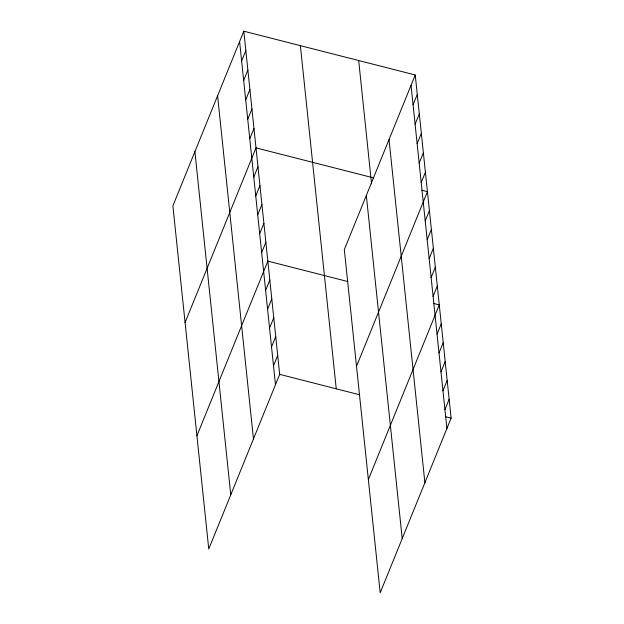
<?xml version="1.0" encoding="UTF-8"?>
<svg xmlns="http://www.w3.org/2000/svg" width="624" height="624" viewBox="0 0 624 624"><rect width="100%" height="100%" fill="white"/><g stroke="black" fill="none" stroke-linecap="round" stroke-linejoin="round"><path stroke-width="0.94" d="M243.812 31.2L172.887 205.865L208.759 549.026L279.677 374.361L243.812 31.2L415.241 74.974L451.113 418.135L380.188 592.8L344.323 249.639L415.241 74.974M241.636 61.004L245.848 50.645M243.672 80.449L247.876 70.091M245.7 99.895L249.912 89.536M247.736 119.34L251.94 108.982M249.772 138.785L253.976 128.427M185.086 322.538L256.004 147.872L373.698 177.926M253.773 177.107L257.977 166.748M255.746 195.983L259.951 185.624M257.72 214.851L261.924 204.493M259.693 233.727L263.897 223.369M261.667 252.603L265.871 242.245M196.919 435.778L267.844 261.121L347.919 281.564M265.613 290.347L269.818 279.989M267.579 309.223L271.791 298.865M269.552 328.099L273.764 317.741M271.526 346.967L275.73 336.617M273.499 365.843L277.703 355.485M413.072 104.777L417.277 94.427M415.1 124.223L419.312 113.872M417.136 143.676L421.34 133.318M419.164 163.121L423.376 152.763M421.2 182.567L425.404 172.208M356.515 366.311L427.44 191.654L421.785 190.211M425.209 220.88L429.413 210.522M427.175 239.756L431.387 229.398M429.148 258.632L433.36 248.274M431.122 277.508L435.326 267.15M433.095 296.377L437.299 286.018M368.355 479.56L439.273 304.894L433.618 303.451M437.042 334.129L441.246 323.77M439.015 352.997L443.219 342.646M440.989 371.873L445.193 361.514M442.962 390.749L447.166 380.39M444.935 409.625L449.14 399.266M279.677 374.361L359.752 394.813M445.45 416.692L451.113 418.135M411.037 85.332L446.909 428.493M389.025 139.558L424.889 482.719M358.675 60.528L371.553 183.815M366.335 195.421L402.207 538.582M300.386 45.646L336.25 388.807M239.608 41.558L275.473 384.719M217.589 95.776L253.453 438.937M194.906 151.64L230.771 494.801"/></g></svg>
